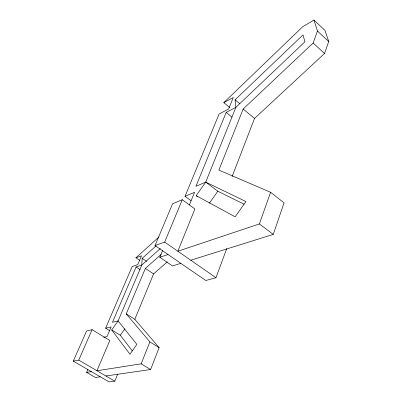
<?xml version="1.0" encoding="UTF-8"?>
<svg xmlns="http://www.w3.org/2000/svg" width="402" height="402" viewBox="0 0 402 402"><rect width="100%" height="100%" fill="white"/><g stroke="black" fill="none" stroke-linecap="round" stroke-linejoin="round"><path stroke-width="0.6" d="M156.122 245.853L142.192 258.355L141.775 265.094L118.108 320.907L111.711 329.962L129.941 354.187L136.846 344.403L118.108 320.907L112.465 322.273L136.097 266.978L141.775 265.094L160.333 248.536M190.769 260.22L273.254 234.396L284.048 202.834L270.596 192.302L218.879 170.101L243.16 109.007L313.133 43.019L317.464 31.065L313.977 20.1L302.701 26.718L223.824 102.626L229.969 107.666M232.105 176.523L254.536 118.409L324.535 53.481L328.72 41.532L324.977 30.381L313.977 20.1M226.758 248.577L215.954 277.727L205.779 280.506L155.011 245.557L172.589 203.764L182.277 199.719L194.9 208.955L177.845 251.235L259.39 223.939L270.596 192.302M105.927 375.976L150.604 369.533L159.147 347.66L134.806 319.314L126.233 313.897L145.368 268.415L161.202 254.371M117.64 374.187L114.786 381.141L109.058 381.9L73.28 361.112L86.586 330.997L92.083 329.685L109.816 340.459L96.967 370.75L141.162 363.825L149.886 341.891L126.233 313.897M205.729 182.106L235.894 107.329L304.937 41.763L303.002 34.889L235.095 99.817L235.894 107.329L226.175 112.419L195.94 186.317L205.729 182.106L245.918 201.553L235.165 216.794L196.151 195.653L205.729 182.106L217.819 191.236L244.054 204.191M189.372 205L194.558 192.302L185.026 196.317L191.01 200.719M180.83 263.33L172.478 265.943L159.785 257.275L162.649 250.361M185.026 196.317L219.1 114.032L228.567 109.042L233.276 97.51L223.824 102.626M134.806 319.314L153.584 273.913L167.257 261.933M155.011 245.557L164.689 242.089L182.277 199.719M100.264 376.79L95.46 377.483L86.621 372.368L87.857 369.488M109.867 330.801L105.62 328.198L132.147 266.536L137.73 264.667L141.494 255.853L135.911 257.798L139.881 260.466M73.28 361.112L78.742 360.112L92.083 329.685M209.377 203.186L217.819 191.236M132.343 350.931L120.304 335.248L124.901 328.746M135.911 257.798L159.031 236.919M159.785 257.275L168.031 254.516M105.62 328.198L111.163 326.896L107.022 336.59L103.706 337.313M86.621 372.368L91.37 371.624M78.742 360.112L114.786 381.141M141.162 363.825L150.604 369.533M111.711 329.962L120.304 335.248M149.886 341.891L159.147 347.66M136.097 266.978L140.132 269.667M145.368 268.415L153.584 273.913M142.192 258.355L146.715 261.406M164.689 242.089L215.954 277.727M196.151 195.653L197.613 196.739M259.39 223.939L273.254 234.396M226.175 112.419L231.979 117.143M235.095 99.817L239.899 103.791M243.16 109.007L254.536 118.409M313.133 43.019L324.535 53.481M317.464 31.065L328.72 41.532"/></g></svg>
